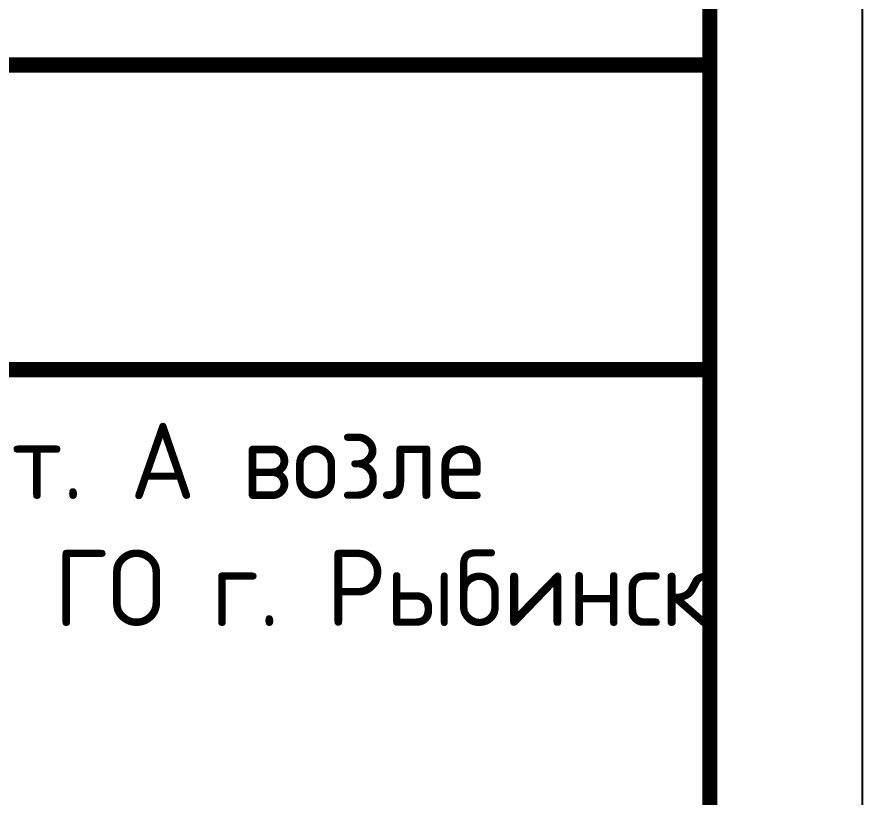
# Model space of a CAD drawing. Header units: metres. Extents: x 1563 to 4966, y -517 to 1463.
# Drawn here: x 2129.37 to 2157.12, y 213.22 to 238.81 of the extents above; entities that cross this region are included whole.
import ezdxf
from ezdxf.enums import TextEntityAlignment as Align

# ---------------------------------------------------------------- set-up
doc = ezdxf.new("R2010")
doc.units = ezdxf.units.M
doc.styles.get("Standard").update_dxf_attribs({"font": 'GOST Common.ttf'})

# ---------------------------------------------------------------- blocks, each defined once
blk = doc.blocks.new('*U318')
blk.add_lwpolyline([(0, 123), (594, 123), (594, -297), (0, -297)], close=True)
at = {"const_width": 0.5}
blk.add_lwpolyline([(20, 118), (589, 118), (589, -292), (20, -292)], close=True, dxfattribs=at)
for points in [[(404, -292), (404, -237), (589, -237)], [(469, -247), (589, -247)]]:
    blk.add_lwpolyline(points, dxfattribs=at)
at = {"insert": (529, -254.5), "char_height": 2.5, "width": 120, "attachment_point": 5}
blk.add_mtext('Капитальный ремонт  (реконструкция) тепловых сетей от т. А возле \\PТК-8015 по ул. Б. Новикова до ТК-8013  ул. Куйбышева, д. 24 в ГО г. Рыбинск \\PЯрославской области\\P', dxfattribs=at)
blk.add_attdef('РАЗРАБОТАЛ', text='', height=2.5).set_placement((424.501, -264.224), align=Align.MIDDLE_LEFT)
at = {"flags": 8}
for tag, height, p in [('ДАТА', 2.5, (464.074, -264.402)), ('ЛИСТ', 3, (560.388, -271.915)), ('ЛИСТОВ', 3, (577.888, -271.915)), ('ФОРМАТ', 3, (554.972, -294.745))]:
    blk.add_attdef(tag, text='', height=height, dxfattribs=at).set_placement(p, align=Align.MIDDLE_CENTER)
blk.add_attdef('ПРОВЕРИЛ', (424.749, -270.729), '', height=2.5)
at = {"lineweight": 30, "flags": 104}
for tag, p in [('ТЕПЛОВЫЕ_СЕТИ', (504, -269.5)), ('ИМЯ_ЧЕРТЕЖА', (504, -284.5))]:
    blk.add_attdef(tag, text='', height=3, dxfattribs=at).set_placement(p, align=Align.MIDDLE_CENTER)

msp = doc.modelspace()

# ---------------------------------------------------------------- block references
msp.add_blockref('*U318', (1563.118, 474.2397))

doc.saveas('drawing.dxf')
